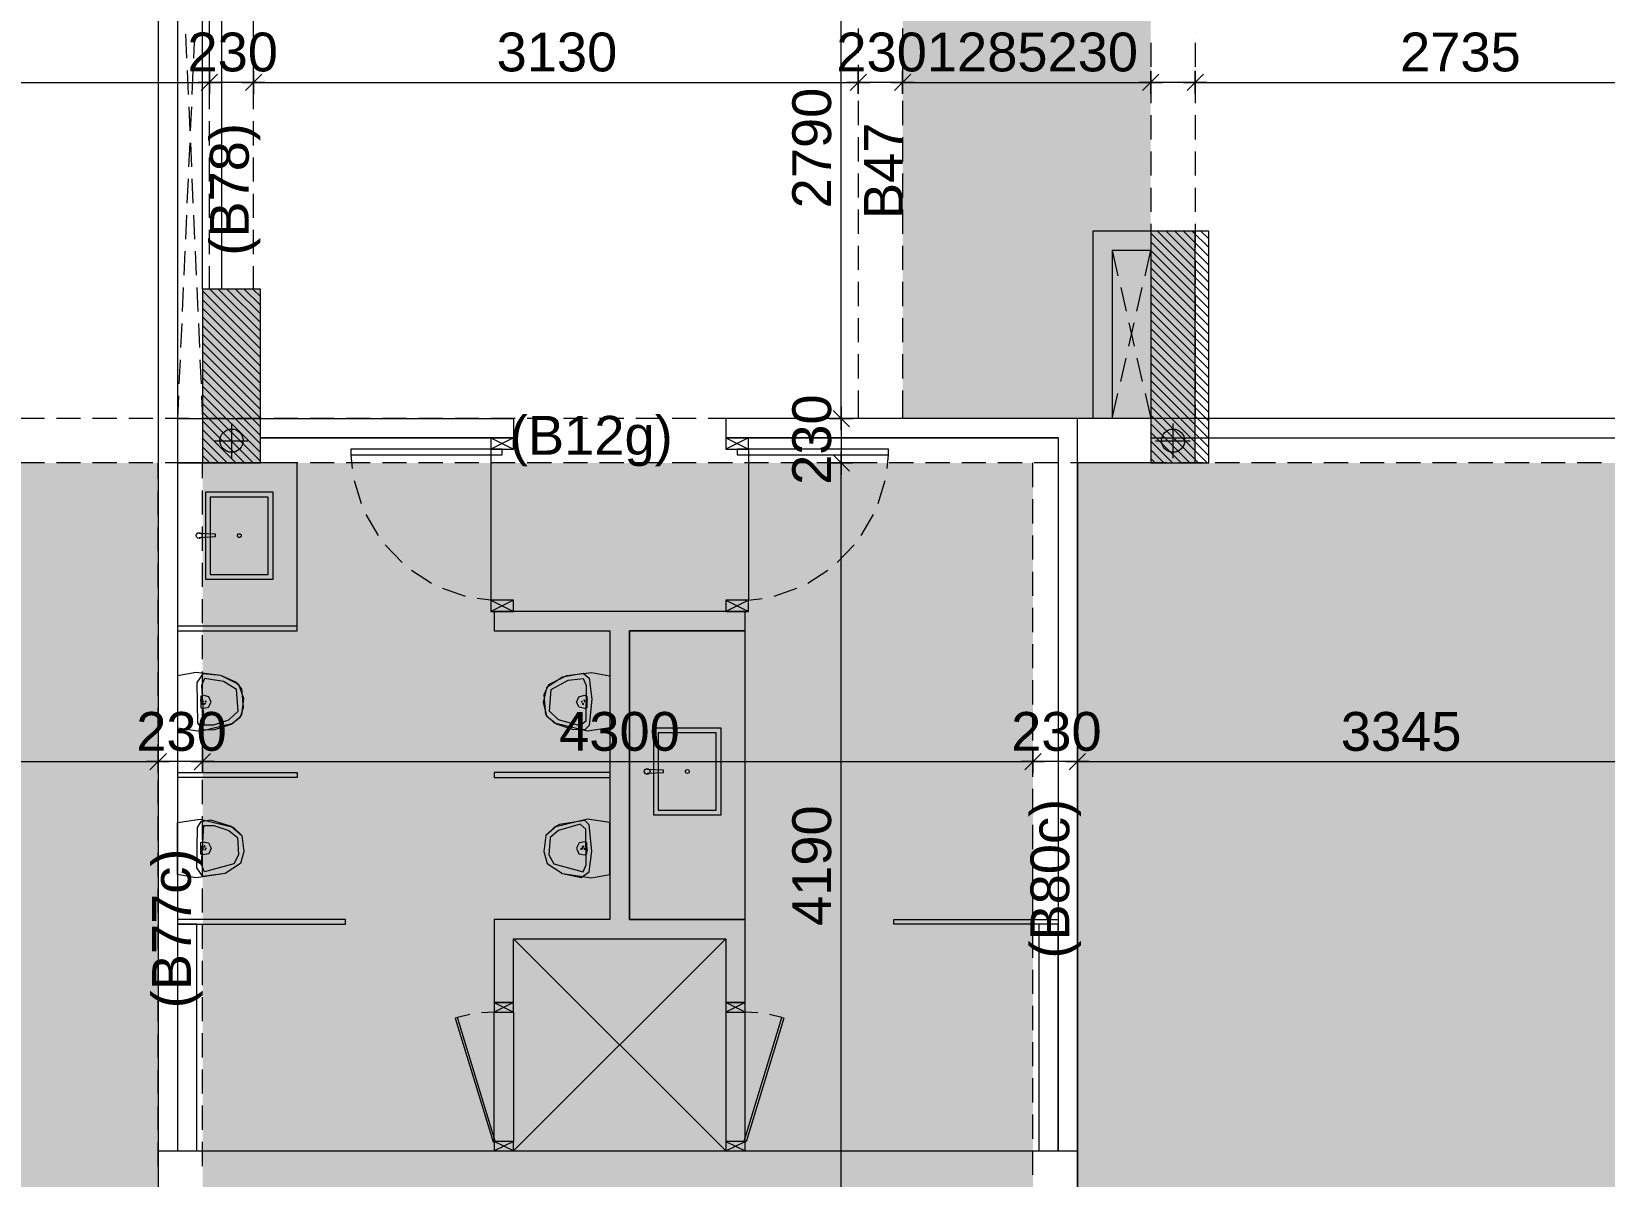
# Model space of a CAD drawing. Header units: millimetres. Extents: x -1303 to 98744, y -1303 to 90097.
# Drawn here: x 40278 to 48424, y 25680 to 31613 of the extents above; entities that cross this region are included whole.
import ezdxf

# ---------------------------------------------------------------- set-up
doc = ezdxf.new("R2010")
doc.units = ezdxf.units.MM
doc.layers.add('PDF_Geometry', color=7, linetype='Continuous')
doc.layers.add('PDF_Text', color=7, linetype='Continuous')
doc.layers.add('PDF_Solid Fills', color=192, linetype='Continuous', true_color=0xc2c0c0c0)
doc.styles.add('PDF ArialMT', font='arial.ttf')

msp = doc.modelspace()

# ---------------------------------------------------------------- hatches: boundary and pattern name
at = {"layer": 'PDF_Solid Fills', "true_color": 0x0000b2}
h = msp.add_hatch(color=33, dxfattribs=at)
h.paths.add_polyline_path([(22404.2843, 31942.72087), (22404.2843, 32112.74047), (19209.26177, 32112.74047), (19209.26177, 30922.67974), (22404.2843, 30922.67974), (22404.2843, 31642.7072), (21409.2932, 31642.7072), (21409.2932, 31942.72087)], flags=0)
h.paths.add_polyline_path([(11529.29261, 29607.70354), (11529.29261, 32397.68983), (12814.30857, 32397.68983), (12814.30857, 29607.70354)], flags=0)
h.paths.add_polyline_path([(12814.30857, 32627.71257), (12814.30857, 34142.75024), (8234.23832, 34142.75024), (8234.23832, 32627.71257)], flags=0)
h.paths.add_polyline_path([(12814.30857, 22167.74491), (12814.30857, 24957.72913), (11529.29261, 24957.72913), (11529.29261, 22167.74491)], flags=0)
h.paths.add_polyline_path([(8234.23832, 21937.72009), (8234.23832, 20422.68242), (12814.30857, 20422.68242), (12814.30857, 21937.72009)], flags=0)
h.paths.add_polyline_path([(21869.25605, 23642.75499), (21869.25605, 22452.69219), (19209.26177, 22452.69219), (19209.26177, 23642.75499)], flags=0)
h.paths.add_polyline_path([(23229.25373, 22452.69219), (23229.25373, 23642.75499), (25959.23687, 23642.75499), (25959.23687, 22452.69219)], flags=0)
h.paths.add_polyline_path([(32354.27376, 21952.6997), (32354.27376, 20422.68242), (36934.25928, 20422.68242), (36934.25928, 21952.6997)], flags=0)
h.paths.add_polyline_path([(33639.29074, 24957.72913), (33639.29074, 22182.72451), (32354.27376, 22182.72451), (32354.27376, 24957.72913)], flags=0)
h.paths.add_polyline_path([(26964.2984, 30922.67974), (26964.2984, 32112.74047), (30159.32092, 32112.74047), (30159.32092, 30922.67974)], flags=0)
h.paths.add_polyline_path([(28349.2614, 32342.68057), (28349.2614, 33242.7154), (27564.23691, 33242.7154), (27564.23691, 32342.68057)], flags=0)
h.paths.add_polyline_path([(40634.2682, 32627.71257), (40634.2682, 34142.75024), (36554.27309, 34142.75024), (36554.27309, 32627.71257)], flags=0)
h.paths.add_polyline_path([(36554.27309, 29607.70354), (36554.27309, 32397.68983), (37839.28802, 32397.68983), (37839.28802, 29607.70354)], flags=0)
h.paths.add_polyline_path([(41994.26382, 34142.75024), (41994.26382, 32627.71257), (46074.25892, 32627.71257), (46074.25892, 34142.75024)], flags=0)
h.paths.add_polyline_path([(46074.25892, 32397.68983), (46074.25892, 29607.70354), (44789.244, 29607.70354), (44789.244, 32397.68983)], flags=0)
h.paths.add_polyline_path([(45694.27273, 20422.68242), (45694.27273, 21952.6997), (50274.26033, 21952.6997), (50274.26033, 20422.68242)], flags=0)
h.paths.add_polyline_path([(48989.24127, 22182.72451), (48989.24127, 24957.72913), (50274.26033, 24957.72913), (50274.26033, 22182.72451)], flags=0)
h.paths.add_polyline_path([(52469.2958, 32112.74047), (52469.2958, 30922.67974), (55664.23361, 30922.67974), (55664.23361, 32112.74047)], flags=0)
h.paths.add_polyline_path([(55064.29717, 32342.68057), (55064.29717, 33242.7154), (54439.30655, 33242.7154), (54439.30655, 32342.68057)], flags=0)
h.paths.add_polyline_path([(63419.27024, 30922.67974), (63419.27024, 32112.74047), (60524.25933, 32112.74047), (60524.25933, 31222.69135), (60224.24978, 31222.69135), (60224.24978, 30922.67974)], flags=0)
h.paths.add_polyline_path([(60819.28118, 23642.75499), (60819.28118, 22452.69219), (63419.27024, 22452.69219), (63419.27024, 23642.75499)], flags=0)
h.paths.add_polyline_path([(56669.29721, 23642.75499), (56669.29721, 22452.69219), (59359.2507, 22452.69219), (59359.2507, 23642.75499)], flags=0)
h.paths.add_polyline_path([(71099.24354, 29607.70354), (71099.24354, 32397.68983), (69814.31126, 32397.68983), (69814.31126, 29607.70354)], flags=0)
h.paths.add_polyline_path([(71099.24354, 22167.74491), (71099.24354, 24957.72913), (69814.31126, 24957.72913), (69814.31126, 22167.74491)], flags=0)
h.paths.add_polyline_path([(69814.31126, 21937.72009), (69814.31126, 20422.68242), (74394.29472, 20422.68242), (74394.29472, 21937.72009)], flags=0)
h.paths.add_polyline_path([(69814.31126, 34142.75024), (69814.31126, 32627.71257), (74394.29472, 32627.71257), (74394.29472, 34142.75024)], flags=0)
at = {"layer": 'PDF_Solid Fills', "true_color": 0x00007f}
h = msp.add_hatch(color=254, dxfattribs=at)
h.paths.add_polyline_path([(31469.30117, 29377.68079), (31469.30117, 25187.75188), (33129.31253, 25187.75188), (33129.31253, 29377.68079)], flags=0)
h.paths.add_polyline_path([(33359.25057, 25187.75188), (33359.25057, 29377.68079), (36934.25928, 29377.68079), (36934.25928, 25187.75188)], flags=0)
h.paths.add_polyline_path([(37164.2841, 25187.75188), (37164.2841, 29377.68079), (40934.27775, 29377.68079), (40934.27775, 25187.75188)], flags=0)
h.paths.add_polyline_path([(41164.30255, 25182.67534), (41164.30255, 29377.68079), (45464.24791, 29377.68079), (45464.24791, 25182.67534)], flags=0)
h.paths.add_polyline_path([(45694.27273, 29377.68079), (45694.27273, 25187.75188), (49039.2587, 25187.75188), (49039.2587, 29377.68079)], flags=0)
h.paths.add_polyline_path([(49269.28352, 25187.75188), (49269.28352, 29377.68079), (51159.31349, 29377.68079), (51159.31349, 25187.75188)], flags=0)
h.paths.add_polyline_path([(41164.30255, 21382.72041), (41164.30255, 24957.72913), (45464.24791, 24957.72913), (45464.24791, 21382.72041)], flags=0)
h.paths.add_polyline_path([(37164.2841, 24957.72913), (37164.2841, 21382.72041), (40934.27775, 21382.72041), (40934.27775, 24957.72913)], flags=0)
h.paths.add_polyline_path([(40934.27775, 19182.68898), (40934.27775, 21152.69766), (37164.2841, 21152.69766), (37164.2841, 18512.67482), (40864.28888, 18512.67482), (40864.28888, 19182.68898)], flags=0)
h.paths.add_polyline_path([(41164.30255, 21152.69766), (41164.30255, 18512.67482), (43234.25726, 18512.67482), (43234.25726, 21152.69766)], flags=0)
h.paths.add_polyline_path([(41164.30255, 18282.73679), (45464.24791, 18282.73679), (45464.24791, 15760.43508), (41164.30255, 15663.95813)], flags=0)
h.paths.add_polyline_path([(37164.2841, 18282.73679), (40934.27775, 18282.73679), (40934.27775, 15658.79481), (37164.2841, 15574.16518)], flags=0)
h.paths.add_polyline_path([(12814.30857, 29377.68079), (12814.30857, 25187.75188), (8234.23832, 25187.75188), (8234.23832, 29377.68079)], flags=0)
h.paths.add_polyline_path([(13044.24764, 25187.75188), (13044.24764, 29377.68079), (15954.23712, 29377.68079), (15954.23712, 25187.75188)], flags=0)
h.paths.add_polyline_path([(16184.2609, 29377.68079), (16184.2609, 25187.75188), (18909.25016, 25187.75188), (18909.25016, 29377.68079)], flags=0)
h.paths.add_polyline_path([(66559.28558, 25187.75188), (66559.28558, 29377.68079), (63649.29506, 29377.68079), (63649.29506, 25187.75188)], flags=0)
h.paths.add_polyline_path([(66789.30626, 25187.75188), (66789.30626, 29377.68079), (69584.28231, 29377.68079), (69584.28231, 25187.75188)], flags=0)
h.paths.add_polyline_path([(69814.31126, 29377.68079), (69814.31126, 25187.75188), (74394.29472, 25187.75188), (74394.29472, 29377.68079)], flags=0)

# ---------------------------------------------------------------- linework, layer by layer
at = {"layer": 'PDF_Geometry', "color": 9, "lineweight": 0, "true_color": 0xc0c0c0}
for points in [[(41464.06003, 37592.25463), (41863.51352, 37592.25463), (41863.51352, 38292.1433), (40953.74504, 38292.1433), (40953.74504, 34242.61568), (40764.1755, 34242.61568), (40764.1755, 32527.1715), (40934.27775, 32527.1715), (40934.27775, 18282.31322)], [(59993.71669, 37062.47235), (59993.71669, 29607.44939), (56568.7582, 29607.44939), (56568.7582, 25187.24567), (51259.09215, 25187.24567), (51259.09215, 29607.44939), (43873.46715, 29607.44939), (43873.46715, 29507.58809), (43991.1015, 29449.19241), (43991.1015, 28665.52331), (44062.18955, 28674.83133)], [(41034.14319, 32527.1715), (41034.14319, 25812.65778)], [(41163.62486, 30276.87057), (41163.62486, 31727.42153)], [(41263.49029, 30276.87057), (41263.49029, 31727.42153)], [(41075.61087, 31597.93986), (41081.5366, 31473.53265)], [(41122.15717, 31597.93986), (41117.07856, 31473.53265)], [(41084.07384, 31410.90756), (41089.99956, 31285.6553)], [(41114.54133, 31410.90756), (41108.6156, 31285.6553)], [(41092.5368, 31223.0302), (41097.61541, 31098.62507)], [(41106.07837, 31223.0302), (41100.15264, 31098.62507)], [(41097.61541, 31035.9979), (41091.68967, 30911.59276)], [(41100.99976, 31035.9979), (41106.07837, 30911.59276)], [(41089.15244, 30848.96767), (41083.22671, 30723.71541)], [(41108.6156, 30848.96767), (41114.54133, 30723.71541)], [(41080.68948, 30661.08824), (41075.61087, 30536.6831)], [(41117.07856, 30661.08824), (41123.00429, 30536.6831)], [(46073.83743, 30577.30574), (45774.24937, 30577.30574), (45774.24937, 29607.44939)], [(41072.22652, 30474.05801), (41067.14791, 30349.65287)], [(41125.54152, 30474.05801), (41131.46726, 30349.65287)], [(46044.21706, 30347.11357), (46073.83743, 30477.44237), (45874.11068, 30477.44237), (45874.11068, 29607.44939), (45903.73105, 29737.78026)], [(45874.11068, 30477.44237), (45903.73105, 30347.11357)], [(41063.76356, 30287.02571), (41058.68495, 30161.77344)], [(41134.00449, 30287.02571), (41139.08309, 30161.77344)], [(45918.11974, 30286.18065), (45946.04586, 30164.31275)], [(46001.90225, 30164.31275), (46029.82836, 30286.18065)], [(41056.14771, 30099.14835), (41050.22199, 29974.74321)], [(41142.46745, 30099.14835), (41147.54606, 29974.74321)], [(45959.58743, 29981.514), (45987.51355, 30103.37983)], [(45959.58743, 30103.37983), (45987.51355, 29981.514)], [(41047.68475, 29912.11605), (41041.75902, 29787.71091)], [(41150.08329, 29912.11605), (41156.00902, 29786.86586)], [(45918.11974, 29798.71318), (45946.04586, 29920.57901)], [(46001.90225, 29920.57901), (46029.82836, 29798.71318)], [(46044.21706, 29737.78026), (46073.83743, 29607.44939)], [(41039.22178, 29725.08582), (41034.14319, 29607.44939), (42774.12912, 29607.44939), (42774.12912, 29507.58809), (41464.06003, 29507.58809), (42774.12912, 29507.58809), (42657.33776, 29449.19241), (42657.33776, 28665.52331), (42586.2497, 28674.83133)], [(41158.54626, 29725.08582), (41163.62486, 29607.44939)], [(41034.14319, 29377.25722), (41464.06003, 29377.25722), (41464.06003, 29607.44939)], [(46073.83743, 29377.25722), (45693.85123, 29377.25722), (45693.85123, 18282.31322), (45693.85123, 29607.44939)], [(41034.9903, 29377.25722), (41464.06003, 29377.25722), (41464.06003, 29507.58809)], [(42657.33776, 29507.58809), (42774.12912, 29449.19241)], [(43991.1015, 29507.58809), (43873.46715, 29449.19241)], [(45593.98579, 29507.58809), (45593.98579, 25812.65778)], [(46073.83743, 29507.58809), (48528.94371, 29507.58809), (48528.94371, 29077.66918), (48628.80502, 29077.66918), (48528.94371, 29026.8914)], [(41932.06434, 29419.57204), (41938.83306, 29348.48398)], [(44709.6062, 29348.48398), (44715.53193, 29419.57204)], [(41034.9903, 28507.26425), (41653.62957, 28507.26425), (41653.62957, 29377.25722), (41034.9903, 29377.25722), (41034.9903, 28532.65314), (41653.62957, 28532.65314)], [(41948.99027, 29286.70394), (41984.53223, 29167.37534)], [(44663.0599, 29167.37534), (44698.606, 29286.70394)], [(42009.92112, 29109.82885), (42072.54622, 29001.50251)], [(44575.04592, 29001.50251), (44637.67101, 29109.82885)], [(41145.85181, 28991.34737), (41231.32856, 28995.57885), (41231.32856, 29007.42617), (41145.85181, 29011.65765)], [(42109.78656, 28952.41691), (42196.95342, 28861.86363)], [(44450.63872, 28861.86363), (44537.80971, 28952.41691)], [(42245.19396, 28822.08812), (42350.13387, 28755.22947)], [(44297.46239, 28755.22947), (44402.40231, 28822.08812)], [(42406.83324, 28728.14841), (42524.47173, 28687.52577)], [(44123.12454, 28687.52577), (44240.7589, 28728.14841)], [(42774.12912, 28665.52331), (42657.33776, 28607.12763)], [(42657.33776, 28665.52331), (42774.12912, 28607.12763)], [(44038.49492, 26528.62525), (43974.17557, 26532.0096), (43873.46715, 26581.94025), (43974.17557, 26581.94025), (43974.17557, 27012.7063), (43374.15235, 27012.7063), (43374.15235, 28507.26425), (43974.17557, 28507.26425), (43974.17557, 28607.12763), (42674.26368, 28607.12763), (42674.26368, 28507.26425), (43273.44392, 28507.26425), (43273.44392, 27012.7063), (42674.26368, 27012.7063), (42674.26368, 26581.94025), (42774.12912, 26581.94025), (42774.12912, 26911.9958), (43873.46715, 26911.9958), (43873.46715, 26581.94025)], [(43873.46715, 28665.52331), (43991.1015, 28607.12763)], [(43991.1015, 28665.52331), (43873.46715, 28607.12763)], [(41161.08763, 28131.50954), (41161.08763, 28131.50954)], [(41171.2407, 28150.12764), (41171.2407, 28150.12764)], [(41183.93514, 28134.8939), (41183.93514, 28134.8939)], [(43125.34207, 28134.8939), (43125.34207, 28134.8939)], [(43137.1894, 28150.12764), (43137.1894, 28150.12764)], [(43147.34247, 28131.50954), (43147.34247, 28131.50954)], [(43465.55069, 27769.29433), (43551.02744, 27773.52581), (43551.02744, 27785.3752), (43465.55069, 27789.60668)], [(41034.9903, 27772.68075), (41653.62957, 27772.68075), (41653.62957, 27747.29187), (41034.9903, 27747.29187)], [(43273.44392, 27772.68075), (42674.26368, 27772.68075), (42674.26368, 27747.29187), (43273.44392, 27747.29187)], [(41161.08763, 27387.61596), (41161.08763, 27387.61596)], [(41171.2407, 27368.99578), (41171.2407, 27368.99578)], [(41183.93514, 27384.22953), (41183.93514, 27384.22953)], [(43125.34207, 27384.22953), (43125.34207, 27384.22953)], [(43137.1894, 27368.99578), (43137.1894, 27368.99578)], [(43147.34247, 27387.61596), (43147.34247, 27387.61596)], [(41034.9903, 26987.31741), (41904.13409, 26987.31741), (41904.13409, 27012.7063), (41034.9903, 27012.7063)], [(45593.98579, 26987.31741), (44743.45805, 26987.31741), (44743.45805, 27012.7063), (45593.98579, 27012.7063)], [(43873.46715, 26911.9958), (42774.12912, 25812.65778), (42674.26368, 25862.58843), (42674.26368, 26532.0096)], [(42774.12912, 26911.9958), (43873.46715, 25812.65778), (43974.17557, 25862.58843), (43974.17557, 26532.0096)], [(42774.12912, 26581.94025), (42674.26368, 26532.0096), (42609.10135, 26528.62525)], [(42674.26368, 26581.94025), (42774.12912, 26532.0096), (42774.12912, 25862.58843), (42674.26368, 25812.65778)], [(43974.17557, 26581.94025), (43873.46715, 26532.0096), (43873.46715, 25862.58843), (43974.17557, 25812.65778)], [(42547.31924, 26520.16229), (42484.69415, 26504.92854)], [(44162.89799, 26504.92854), (44100.27289, 26520.16229)], [(40934.27775, 25812.65778), (45693.85123, 25812.65778)]]:
    msp.add_lwpolyline(points, dxfattribs=at)
at = {"layer": 'PDF_Geometry', "color": 122, "lineweight": 0, "true_color": 0x00b88a}
for points in [[(44470.95313, 29647.22698), (44470.95313, 29626.91462), (44470.95313, 32377.37747), (44470.95313, 32357.06719)], [(38108.49535, 31349.12752), (38089.03219, 31349.12752), (41178.86067, 31349.12752), (41158.54626, 31349.12752)], [(41428.51807, 31349.12752), (41199.17096, 31349.12752)], [(41469.13864, 31349.12752), (41448.82835, 31349.12752), (44538.65683, 31349.12752), (44519.18954, 31349.12752)], [(44789.15722, 31349.12752), (44558.96712, 31349.12752)], [(44828.9348, 31349.12752), (44808.62452, 31349.12752), (46053.52714, 31349.12752), (46034.05985, 31349.12752)], [(46304.02753, 31349.12752), (46073.83743, 31349.12752)], [(46343.80511, 31349.12752), (46323.49483, 31349.12752), (49018.94842, 31349.12752), (48998.63813, 31349.12752)], [(44470.95313, 29607.44939), (44470.95313, 29377.25722)], [(44470.95313, 25227.02118), (44470.95313, 25207.55595), (44470.95313, 29356.94694), (44470.95313, 29337.48171)], [(45463.65699, 27889.46798), (45463.65699, 27770.14145), (45463.65699, 27890.31511)], [(37203.80547, 27830.22724), (37183.49519, 27830.22724), (40913.96746, 27830.22724), (40893.65718, 27830.22724)], [(41163.62486, 27830.22724), (40933.43475, 27830.22724)], [(41204.24956, 27830.22724), (41183.93514, 27830.22724), (45444.19383, 27830.22724), (45423.87942, 27830.22724)], [(45693.85123, 27830.22724), (45463.65699, 27830.22724)], [(45733.62467, 27830.22724), (45714.16152, 27830.22724), (49018.94842, 27830.22724), (48998.63813, 27830.22724)]]:
    msp.add_lwpolyline(points, dxfattribs=at)
at = {"layer": 'PDF_Geometry', "color": 157, "lineweight": 0, "true_color": 0x3f5f7f}
for points in [[(41199.17096, 31584.39829), (41199.17096, 31709.65055)], [(41428.51807, 31584.39829), (41428.51807, 31709.65055)], [(44558.96712, 31627.56023), (44558.96712, 31502.30797)], [(44789.15722, 31627.56023), (44789.15722, 31502.30797)], [(46073.83743, 31553.9308), (46073.83743, 31428.68061)], [(46304.02753, 31553.9308), (46304.02753, 31428.68061)], [(41199.17096, 31397.36599), (41199.17096, 31522.61825)], [(41428.51807, 31397.36599), (41428.51807, 31522.61825)], [(44558.96712, 31439.6808), (44558.96712, 31314.43061)], [(44789.15722, 31439.6808), (44789.15722, 31314.43061)], [(46073.83743, 31366.05344), (46073.83743, 31240.80118)], [(46304.02753, 31366.05344), (46304.02753, 31240.80118)], [(41199.17096, 31209.48863), (41199.17096, 31334.74089)], [(41428.51807, 31209.48863), (41428.51807, 31334.74089)], [(44558.96712, 31252.65057), (44558.96712, 31127.39831)], [(44789.15722, 31252.65057), (44789.15722, 31127.39831)], [(41199.17096, 31022.4584), (41199.17096, 31147.70859)], [(41428.51807, 31022.4584), (41428.51807, 31147.70859)], [(46073.83743, 31178.17608), (46073.83743, 31053.77095)], [(46304.02753, 31178.17608), (46304.02753, 31053.77095)], [(44558.96712, 31064.77322), (44558.96712, 30939.52095)], [(44789.15722, 31064.77322), (44789.15722, 30939.52095)], [(41199.17096, 30834.57897), (41199.17096, 30959.83123)], [(41428.51807, 30834.57897), (41428.51807, 30959.83123)], [(46073.83743, 30991.14378), (46073.83743, 30865.89359)], [(46304.02753, 30991.14378), (46304.02753, 30865.89359)], [(44558.96712, 30876.89379), (44558.96712, 30752.48865)], [(44789.15722, 30876.89379), (44789.15722, 30752.48865)], [(46073.83743, 30803.26643), (46073.83743, 30678.86129)], [(46304.02753, 30803.26643), (46304.02753, 30678.86129)], [(41199.17096, 30647.54874), (41199.17096, 30771.95388)], [(41428.51807, 30647.54874), (41428.51807, 30771.95388)], [(44558.96712, 30689.86356), (44558.96712, 30564.61129)], [(44789.15722, 30689.86356), (44789.15722, 30564.61129)], [(41199.17096, 30459.67139), (41199.17096, 30584.92158)], [(41428.51807, 30459.67139), (41428.51807, 30584.92158)], [(46073.83743, 30616.2362), (46073.83743, 30490.98393)], [(46304.02753, 30616.2362), (46304.02753, 30490.98393)], [(44558.96712, 30501.9862), (44558.96712, 30377.57899)], [(44789.15722, 30501.9862), (44789.15722, 30377.57899)], [(41199.17096, 30276.87057), (41199.17096, 30397.04422)], [(41428.51807, 30276.87057), (41428.51807, 30397.04422)], [(46073.83743, 30428.35677), (46073.83743, 30303.95163)], [(46304.02753, 30428.35677), (46304.02753, 30303.95163)], [(44558.96712, 30314.9539), (44558.96712, 30189.70164)], [(44789.15722, 30314.9539), (44789.15722, 30189.70164)], [(46073.83743, 30241.32654), (46073.83743, 30116.07428)], [(46304.02753, 30241.32654), (46304.02753, 30116.07428)], [(44558.96712, 30127.07654), (44558.96712, 30002.67141)], [(44789.15722, 30127.07654), (44789.15722, 30002.67141)], [(46073.83743, 30053.44918), (46073.83743, 29928.19692)], [(46304.02753, 30053.44918), (46304.02753, 29928.19692)], [(44558.96712, 29940.04424), (44558.96712, 29814.79198)], [(44789.15722, 29940.04424), (44789.15722, 29814.79198)], [(46073.83743, 29866.41688), (46073.83743, 29741.16462)], [(46304.02753, 29866.41688), (46304.02753, 29741.16462)], [(44558.96712, 29752.16688), (44558.96712, 29607.44939)], [(44789.15722, 29752.16688), (44789.15722, 29607.44939)], [(46073.83743, 29678.53952), (46073.83743, 29607.44939)], [(46304.02753, 29678.53952), (46304.02753, 29607.44939)], [(40345.25885, 29607.44939), (40220.00452, 29607.44939)], [(40532.28702, 29607.44939), (40407.88395, 29607.44939)], [(40720.16644, 29607.44939), (40594.91625, 29607.44939)], [(40907.19875, 29607.44939), (40782.79154, 29607.44939)], [(41095.07404, 29607.44939), (40969.82384, 29607.44939)], [(41282.95346, 29607.44939), (41157.70326, 29607.44939)], [(41469.98576, 29607.44939), (41344.73143, 29607.44939)], [(41657.86105, 29607.44939), (41532.61086, 29607.44939)], [(41844.89335, 29607.44939), (41720.49028, 29607.44939)], [(42032.77278, 29607.44939), (41907.51845, 29607.44939)], [(42219.80507, 29607.44939), (42095.39787, 29607.44939)], [(42407.68036, 29607.44939), (42282.43017, 29607.44939)], [(42594.71266, 29607.44939), (42470.30546, 29607.44939)], [(42782.59209, 29607.44939), (42657.33776, 29607.44939)], [(42970.46738, 29607.44939), (42845.21719, 29607.44939)], [(43157.49968, 29607.44939), (43032.24948, 29607.44939)], [(43345.3791, 29607.44939), (43220.12477, 29607.44939)], [(43532.40727, 29607.44939), (43408.0042, 29607.44939)], [(43720.28669, 29607.44939), (43595.0365, 29607.44939)], [(43907.319, 29607.44939), (43782.91179, 29607.44939)], [(44095.19429, 29607.44939), (43969.94409, 29607.44939)], [(44282.22658, 29607.44939), (44157.82351, 29607.44939)], [(44470.10601, 29607.44939), (44344.85169, 29607.44939)], [(44657.9813, 29607.44939), (44532.73111, 29607.44939)], [(44845.0136, 29607.44939), (44719.76341, 29607.44939)], [(45032.89303, 29607.44939), (44907.6387, 29607.44939)], [(45219.92532, 29607.44939), (45095.51812, 29607.44939)], [(45407.80061, 29607.44939), (45282.55042, 29607.44939)], [(45594.83291, 29607.44939), (45470.42571, 29607.44939)], [(45782.71234, 29607.44939), (45657.45801, 29607.44939)], [(45969.74051, 29607.44939), (45845.33744, 29607.44939)], [(46157.61993, 29607.44939), (46032.36973, 29607.44939)], [(46345.49935, 29607.44939), (46220.24502, 29607.44939)], [(46532.52752, 29607.44939), (46407.27733, 29607.44939)], [(46720.40694, 29607.44939), (46595.15675, 29607.44939)], [(46907.43925, 29607.44939), (46782.18492, 29607.44939)], [(47095.31454, 29607.44939), (46970.06434, 29607.44939)], [(47282.34683, 29607.44939), (47157.94376, 29607.44939)], [(47470.22626, 29607.44939), (47344.97194, 29607.44939)], [(47657.25856, 29607.44939), (47532.85136, 29607.44939)], [(47845.13385, 29607.44939), (47719.88366, 29607.44939)], [(48033.01328, 29607.44939), (47907.75895, 29607.44939)], [(48220.04557, 29607.44939), (48094.79124, 29607.44939)], [(48407.92086, 29607.44939), (48282.67067, 29607.44939)], [(40345.25885, 29377.25722), (40220.00452, 29377.25722)], [(40532.28702, 29377.25722), (40407.88395, 29377.25722)], [(40720.16644, 29377.25722), (40594.91625, 29377.25722)], [(40907.19875, 29377.25722), (40782.79154, 29377.25722)], [(40933.43475, 29295.1669), (40933.43475, 29377.25722)], [(41095.07404, 29377.25722), (40969.82384, 29377.25722)], [(41282.95346, 29377.25722), (41157.70326, 29377.25722)], [(41163.62486, 29297.7062), (41163.62486, 29377.25722)], [(41469.98576, 29377.25722), (41344.73143, 29377.25722)], [(41657.86105, 29377.25722), (41532.61086, 29377.25722)], [(41844.89335, 29377.25722), (41720.49028, 29377.25722)], [(42032.77278, 29377.25722), (41907.51845, 29377.25722)], [(42219.80507, 29377.25722), (42095.39787, 29377.25722)], [(42407.68036, 29377.25722), (42282.43017, 29377.25722)], [(42594.71266, 29377.25722), (42470.30546, 29377.25722)], [(42782.59209, 29377.25722), (42657.33776, 29377.25722)], [(42970.46738, 29377.25722), (42845.21719, 29377.25722)], [(43157.49968, 29377.25722), (43032.24948, 29377.25722)], [(43345.3791, 29377.25722), (43220.12477, 29377.25722)], [(43532.40727, 29377.25722), (43408.0042, 29377.25722)], [(43720.28669, 29377.25722), (43595.0365, 29377.25722)], [(43907.319, 29377.25722), (43782.91179, 29377.25722)], [(44095.19429, 29377.25722), (43969.94409, 29377.25722)], [(44282.22658, 29377.25722), (44157.82351, 29377.25722)], [(44470.10601, 29377.25722), (44344.85169, 29377.25722)], [(44657.9813, 29377.25722), (44532.73111, 29377.25722)], [(44845.0136, 29377.25722), (44719.76341, 29377.25722)], [(45032.89303, 29377.25722), (44907.6387, 29377.25722)], [(45219.92532, 29377.25722), (45095.51812, 29377.25722)], [(45407.80061, 29377.25722), (45282.55042, 29377.25722)], [(45463.65699, 29251.15991), (45463.65699, 29377.25722)], [(45594.83291, 29377.25722), (45470.42571, 29377.25722)], [(45782.71234, 29377.25722), (45657.45801, 29377.25722)], [(45693.85123, 29253.69921), (45693.85123, 29377.25722)], [(45969.74051, 29377.25722), (45845.33744, 29377.25722)], [(46157.61993, 29377.25722), (46032.36973, 29377.25722)], [(46345.49935, 29377.25722), (46220.24502, 29377.25722)], [(46532.52752, 29377.25722), (46407.27733, 29377.25722)], [(46720.40694, 29377.25722), (46595.15675, 29377.25722)], [(46907.43925, 29377.25722), (46782.18492, 29377.25722)], [(47095.31454, 29377.25722), (46970.06434, 29377.25722)], [(47282.34683, 29377.25722), (47157.94376, 29377.25722)], [(47470.22626, 29377.25722), (47344.97194, 29377.25722)], [(47657.25856, 29377.25722), (47532.85136, 29377.25722)], [(47845.13385, 29377.25722), (47719.88366, 29377.25722)], [(48033.01328, 29377.25722), (47907.75895, 29377.25722)], [(48220.04557, 29377.25722), (48094.79124, 29377.25722)], [(48407.92086, 29377.25722), (48282.67067, 29377.25722)], [(40933.43475, 29107.28955), (40933.43475, 29232.54181)], [(41163.62486, 29109.82885), (41163.62486, 29235.07904)], [(45463.65699, 29064.12761), (45463.65699, 29189.37987)], [(45693.85123, 29066.66691), (45693.85123, 29191.91917)], [(40933.43475, 28920.25724), (40933.43475, 29044.66238)], [(41163.62486, 28922.79655), (41163.62486, 29047.20168)], [(45463.65699, 28876.25025), (45463.65699, 29001.50251)], [(45693.85123, 28878.78955), (45693.85123, 29004.04182)], [(40933.43475, 28732.37989), (40933.43475, 28857.63215)], [(41163.62486, 28734.91919), (41163.62486, 28860.17145)], [(45463.65699, 28689.21795), (45463.65699, 28813.62516)], [(45693.85123, 28691.75725), (45693.85123, 28816.16239)], [(41163.62486, 28547.88689), (41163.62486, 28672.29202)], [(40933.43475, 28545.34758), (40933.43475, 28669.75479)], [(45463.65699, 28501.34059), (45463.65699, 28626.59285)], [(45693.85123, 28503.8799), (45693.85123, 28629.13216)], [(40933.43475, 28357.47023), (40933.43475, 28482.72249)], [(41163.62486, 28360.00953), (41163.62486, 28485.26179)], [(45463.65699, 28314.31036), (45463.65699, 28438.7155)], [(45693.85123, 28316.84759), (45693.85123, 28441.2548)], [(40933.43475, 28169.59287), (40933.43475, 28294.84513)], [(41163.62486, 28172.13218), (41163.62486, 28297.38444)], [(45463.65699, 28126.43093), (45463.65699, 28251.68319)], [(45693.85123, 28128.97024), (45693.85123, 28254.2225)], [(40933.43475, 27982.56057), (40933.43475, 28107.81283)], [(41163.62486, 27985.09987), (41163.62486, 28110.35213)], [(45463.65699, 27938.55358), (45463.65699, 28063.80584)], [(45693.85123, 27941.94001), (45693.85123, 28066.34514)], [(40933.43475, 27794.68321), (40933.43475, 27919.93547)], [(41163.62486, 27797.22252), (41163.62486, 27922.47478)], [(45463.65699, 27751.52335), (45463.65699, 27876.77354)], [(45693.85123, 27754.06058), (45693.85123, 27879.31284)], [(40933.43475, 27607.65298), (40933.43475, 27732.90317)], [(41163.62486, 27610.19021), (41163.62486, 27735.44247)], [(45463.65699, 27563.64392), (45463.65699, 27688.89618)], [(45693.85123, 27566.18322), (45693.85123, 27691.43548)], [(40933.43475, 27419.77355), (40933.43475, 27545.02582)], [(41163.62486, 27422.31286), (41163.62486, 27547.56512)], [(45463.65699, 27376.61369), (45463.65699, 27501.86595)], [(45693.85123, 27379.15299), (45693.85123, 27504.40318)], [(40933.43475, 27232.74332), (40933.43475, 27357.14846)], [(41163.62486, 27235.28263), (41163.62486, 27359.68776)], [(45463.65699, 27188.73633), (45463.65699, 27313.98652)], [(45693.85123, 27191.27356), (45693.85123, 27316.52582)], [(40933.43475, 27044.86597), (40933.43475, 27170.11616)], [(41163.62486, 27047.4032), (41163.62486, 27172.65546)], [(45463.65699, 27001.70403), (45463.65699, 27126.10917)], [(45693.85123, 27004.24333), (45693.85123, 27128.64847)], [(40933.43475, 26857.83367), (40933.43475, 26982.2388)], [(41163.62486, 26860.37297), (41163.62486, 26984.7781)], [(45463.65699, 26813.82667), (45463.65699, 26939.07894)], [(45693.85123, 26816.36598), (45693.85123, 26941.61617)], [(40933.43475, 26669.95631), (40933.43475, 26795.20857)], [(41163.62486, 26672.49561), (41163.62486, 26797.7458)], [(45463.65699, 26626.79437), (45463.65699, 26751.19951)], [(45693.85123, 26629.33367), (45693.85123, 26753.73881)], [(40933.43475, 26482.07895), (40933.43475, 26607.32914)], [(41163.62486, 26484.61618), (41163.62486, 26609.86845)], [(45463.65699, 26438.91702), (45463.65699, 26564.16928)], [(45693.85123, 26441.45632), (45693.85123, 26566.70858)], [(40933.43475, 26295.04665), (40933.43475, 26420.29891)], [(41163.62486, 26297.58595), (41163.62486, 26422.83822)], [(45463.65699, 26251.88471), (45463.65699, 26376.29192)], [(45693.85123, 26254.42402), (45693.85123, 26378.82915)], [(40933.43475, 26107.1693), (40933.43475, 26232.42156)], [(41163.62486, 26109.7086), (41163.62486, 26234.95879)], [(45463.65699, 26064.00736), (45463.65699, 26189.25962)], [(45693.85123, 26066.54666), (45693.85123, 26191.79892)], [(40933.43475, 25920.13699), (40933.43475, 26045.38925)], [(41163.62486, 25922.6763), (41163.62486, 26047.92856)], [(45463.65699, 25876.13), (45463.65699, 26001.38226)], [(45693.85123, 25878.6693), (45693.85123, 26003.92157)], [(40933.43475, 25732.25964), (40933.43475, 25857.5119)], [(41163.62486, 25734.79894), (41163.62486, 25860.0512)], [(45463.65699, 25689.0977), (45463.65699, 25814.34996)], [(45693.85123, 25691.637), (45693.85123, 25816.88926)]]:
    msp.add_lwpolyline(points, dxfattribs=at)
at = {"layer": 'PDF_Geometry', "lineweight": 0}
for points in [[(44558.96712, 31605.5557), (44558.96712, 31605.5557)], [(44558.96712, 31605.5557), (44558.96712, 31605.5557)], [(44789.15722, 31605.5557), (44789.15722, 31605.5557)], [(44789.15722, 31605.5557), (44789.15722, 31605.5557)], [(46073.83743, 31605.5557), (46073.83743, 31605.5557)], [(46073.83743, 31605.5557), (46073.83743, 31605.5557)], [(46304.02753, 31605.5557), (46304.02753, 31605.5557)], [(46304.02753, 31605.5557), (46304.02753, 31605.5557)], [(41199.17096, 31600.47709), (41199.17096, 31600.47709)], [(41199.17096, 31600.47709), (41199.17096, 31600.47709)], [(41199.17096, 31538.69912), (41199.17096, 31538.69912)], [(41199.17096, 31538.69912), (41199.17096, 31538.69912)], [(41428.51807, 31600.47709), (41428.51807, 31600.47709)], [(41428.51807, 31600.47709), (41428.51807, 31600.47709)], [(41428.51807, 31538.69912), (41428.51807, 31538.69912)], [(41428.51807, 31538.69912), (41428.51807, 31538.69912)], [(44558.96712, 31543.77566), (44558.96712, 31543.77566)], [(44558.96712, 31543.77566), (44558.96712, 31543.77566)], [(44789.15722, 31543.77566), (44789.15722, 31543.77566)], [(44789.15722, 31543.77566), (44789.15722, 31543.77566)], [(46073.83743, 31543.77566), (46073.83743, 31543.77566)], [(46073.83743, 31543.77566), (46073.83743, 31543.77566)], [(46304.02753, 31543.77566), (46304.02753, 31543.77566)], [(46304.02753, 31543.77566), (46304.02753, 31543.77566)], [(41199.17096, 31476.07195), (41199.17096, 31476.07195)], [(41199.17096, 31476.07195), (41199.17096, 31476.07195)], [(41428.51807, 31476.07195), (41428.51807, 31476.07195)], [(41428.51807, 31476.07195), (41428.51807, 31476.07195)], [(44558.96712, 31481.15056), (44558.96712, 31481.15056)], [(44558.96712, 31481.15056), (44558.96712, 31481.15056)], [(44789.15722, 31481.15056), (44789.15722, 31481.15056)], [(44789.15722, 31481.15056), (44789.15722, 31481.15056)], [(46073.83743, 31481.15056), (46073.83743, 31481.15056)], [(46073.83743, 31481.15056), (46073.83743, 31481.15056)], [(46304.02753, 31481.15056), (46304.02753, 31481.15056)], [(46304.02753, 31481.15056), (46304.02753, 31481.15056)], [(41199.17096, 31413.44686), (41199.17096, 31413.44686)], [(41199.17096, 31413.44686), (41199.17096, 31413.44686)], [(41428.51807, 31413.44686), (41428.51807, 31413.44686)], [(41428.51807, 31413.44686), (41428.51807, 31413.44686)], [(44558.96712, 31418.52339), (44558.96712, 31418.52339)], [(44558.96712, 31418.52339), (44558.96712, 31418.52339)], [(44789.15722, 31418.52339), (44789.15722, 31418.52339)], [(44789.15722, 31418.52339), (44789.15722, 31418.52339)], [(46073.83743, 31418.52339), (46073.83743, 31418.52339)], [(46073.83743, 31418.52339), (46073.83743, 31418.52339)], [(46304.02753, 31418.52339), (46304.02753, 31418.52339)], [(46304.02753, 31418.52339), (46304.02753, 31418.52339)], [(41199.17096, 31349.12752), (41199.17096, 31349.12752)], [(41199.17096, 31349.12752), (41199.17096, 31349.12752)], [(41428.51807, 31349.12752), (41428.51807, 31349.12752)], [(41428.51807, 31349.12752), (41428.51807, 31349.12752)], [(44558.96712, 31349.12752), (44558.96712, 31349.12752)], [(44558.96712, 31349.12752), (44558.96712, 31349.12752)], [(44789.15722, 31349.12752), (44789.15722, 31349.12752)], [(44789.15722, 31349.12752), (44789.15722, 31349.12752)], [(46073.83743, 31349.12752), (46073.83743, 31349.12752)], [(46073.83743, 31349.12752), (46073.83743, 31349.12752)], [(46304.02753, 31349.12752), (46304.02753, 31349.12752)], [(46304.02753, 31349.12752), (46304.02753, 31349.12752)], [(46073.83743, 30567.99565), (46374.2726, 30267.56048)], [(46109.37939, 30577.30574), (46374.2726, 30312.41459)], [(46154.23557, 30577.30574), (46374.2726, 30357.26871)], [(46199.08762, 30577.30574), (46374.2726, 30402.12283)], [(46243.9438, 30577.30574), (46374.2726, 30446.97694)], [(46288.79585, 30577.30574), (46374.2726, 30492.67611)], [(46333.6479, 30577.30574), (46374.2726, 30537.53023)], [(46073.83743, 30523.14361), (46374.2726, 30222.70843)], [(46073.83743, 30478.28949), (46374.2726, 30177.85432)], [(46073.83743, 30433.43537), (46374.2726, 30133.0002)], [(46073.83743, 30387.73621), (46374.2726, 30088.14608)], [(46073.83743, 30342.88209), (46374.2726, 30043.29197)], [(41163.62486, 30269.25473), (41464.06003, 29968.81956)], [(41163.62486, 30224.40061), (41464.06003, 29923.96544)], [(41200.86107, 30276.87057), (41464.06003, 30014.51872)], [(41245.71725, 30276.87057), (41464.06003, 30059.37284)], [(41290.56929, 30276.87057), (41464.06003, 30104.22696)], [(41335.42548, 30276.87057), (41464.06003, 30149.079)], [(41380.27753, 30276.87057), (41464.06003, 30193.93312)], [(41425.12958, 30276.87057), (41464.06003, 30238.78723)], [(46073.83743, 30298.02797), (46374.2726, 29998.43992)], [(46073.83743, 30253.17386), (46374.2726, 29953.58581)], [(41163.62486, 30179.5465), (41464.06003, 29879.11132)], [(46073.83743, 30208.31974), (46374.2726, 29908.73169)], [(46073.83743, 30163.4677), (46374.2726, 29863.87757)], [(41163.62486, 30134.69238), (41464.06003, 29834.25721)], [(41163.62486, 30089.83826), (41464.06003, 29789.40309)], [(46073.83743, 30118.61358), (46374.2726, 29819.02346)], [(46073.83743, 30073.75946), (46374.2726, 29774.17142)], [(41163.62486, 30044.98622), (41464.06003, 29744.55105)], [(41163.62486, 30000.1321), (41464.06003, 29699.69693)], [(46073.83743, 30028.90535), (46374.2726, 29729.3173)], [(46073.83743, 29984.05123), (46374.2726, 29684.46318)], [(41163.62486, 29955.27799), (41464.06003, 29654.84281)], [(41163.62486, 29909.57882), (41464.06003, 29609.9887)], [(46073.83743, 29939.19919), (46374.2726, 29638.76401)], [(46073.83743, 29894.34507), (46374.2726, 29593.9099)], [(41163.62486, 29864.7247), (41464.06003, 29565.13458)], [(41163.62486, 29819.87058), (41464.06003, 29520.28254)], [(46073.83743, 29849.49095), (46374.2726, 29549.05578)], [(41163.62486, 29775.01647), (41464.06003, 29475.42842)], [(46073.83743, 29804.63684), (46374.2726, 29504.20166)], [(46073.83743, 29759.78272), (46374.2726, 29459.34755)], [(41163.62486, 29730.16235), (41464.06003, 29430.5743)], [(41163.62486, 29685.31031), (41464.06003, 29385.72019)], [(46073.83743, 29714.93068), (46374.2726, 29414.4955)], [(46073.83743, 29670.07656), (46366.65676, 29377.25722)], [(41163.62486, 29640.45619), (41426.82382, 29377.25722)], [(41163.62486, 29595.60207), (41381.97177, 29377.25722)], [(46073.83743, 29625.22244), (46321.80057, 29377.25722)], [(46073.83743, 29579.52327), (46276.10141, 29377.25722)], [(41163.62486, 29550.74796), (41337.11559, 29377.25722)], [(41163.62486, 29505.89384), (41292.26355, 29377.25722)], [(46073.83743, 29534.66916), (46231.24935, 29377.25722)], [(46073.83743, 29489.81504), (46186.39317, 29377.25722)], [(41163.62486, 29461.0418), (41247.40736, 29377.25722)], [(41163.62486, 29416.18768), (41202.55531, 29377.25722)], [(46073.83743, 29444.96092), (46141.54113, 29377.25722)], [(46073.83743, 29400.10681), (46096.68495, 29377.25722)], [(40933.43475, 28406.55583), (40933.43475, 28406.55583)], [(40933.43475, 28406.55583), (40933.43475, 28406.55583)], [(41163.62486, 28406.55583), (41163.62486, 28406.55583)], [(41163.62486, 28406.55583), (41163.62486, 28406.55583)], [(45463.65699, 28407.40295), (45463.65699, 28407.40295)], [(45463.65699, 28407.40295), (45463.65699, 28407.40295)], [(45693.85123, 28406.55583), (45693.85123, 28406.55583)], [(45693.85123, 28406.55583), (45693.85123, 28406.55583)], [(40933.43475, 28337.15995), (40933.43475, 28337.15995)], [(40933.43475, 28337.15995), (40933.43475, 28337.15995)], [(40933.43475, 28274.53278), (40933.43475, 28274.53278)], [(40933.43475, 28274.53278), (40933.43475, 28274.53278)], [(41163.62486, 28337.15995), (41163.62486, 28337.15995)], [(41163.62486, 28337.15995), (41163.62486, 28337.15995)], [(41163.62486, 28274.53278), (41163.62486, 28274.53278)], [(41163.62486, 28274.53278), (41163.62486, 28274.53278)], [(45463.65699, 28337.15995), (45463.65699, 28337.15995)], [(45463.65699, 28337.15995), (45463.65699, 28337.15995)], [(45463.65699, 28274.53278), (45463.65699, 28274.53278)], [(45463.65699, 28274.53278), (45463.65699, 28274.53278)], [(45693.85123, 28337.15995), (45693.85123, 28337.15995)], [(45693.85123, 28337.15995), (45693.85123, 28337.15995)], [(45693.85123, 28274.53278), (45693.85123, 28274.53278)], [(45693.85123, 28274.53278), (45693.85123, 28274.53278)], [(40933.43475, 28211.90769), (40933.43475, 28211.90769)], [(40933.43475, 28211.90769), (40933.43475, 28211.90769)], [(41163.62486, 28211.90769), (41163.62486, 28211.90769)], [(41163.62486, 28211.90769), (41163.62486, 28211.90769)], [(45463.65699, 28212.75481), (45463.65699, 28212.75481)], [(45463.65699, 28211.90769), (45463.65699, 28211.90769)], [(45693.85123, 28211.90769), (45693.85123, 28211.90769)], [(45693.85123, 28211.90769), (45693.85123, 28211.90769)], [(40933.43475, 28149.28259), (40933.43475, 28149.28259)], [(40933.43475, 28149.28259), (40933.43475, 28149.28259)], [(41163.62486, 28149.28259), (41163.62486, 28149.28259)], [(41163.62486, 28149.28259), (41163.62486, 28149.28259)], [(45463.65699, 28150.12764), (45463.65699, 28150.12764)], [(45463.65699, 28150.12764), (45463.65699, 28150.12764)], [(45693.85123, 28149.28259), (45693.85123, 28149.28259)], [(45693.85123, 28149.28259), (45693.85123, 28149.28259)], [(40933.43475, 28086.65542), (40933.43475, 28086.65542)], [(40933.43475, 28086.65542), (40933.43475, 28086.65542)], [(40933.43475, 28024.87538), (40933.43475, 28024.87538)], [(40933.43475, 28024.87538), (40933.43475, 28024.87538)], [(41163.62486, 28086.65542), (41163.62486, 28086.65542)], [(41163.62486, 28086.65542), (41163.62486, 28086.65542)], [(41163.62486, 28024.87538), (41163.62486, 28024.87538)], [(41163.62486, 28024.87538), (41163.62486, 28024.87538)], [(45463.65699, 28087.50255), (45463.65699, 28087.50255)], [(45463.65699, 28087.50255), (45463.65699, 28087.50255)], [(45463.65699, 28024.87538), (45463.65699, 28024.87538)], [(45463.65699, 28024.87538), (45463.65699, 28024.87538)], [(45693.85123, 28086.65542), (45693.85123, 28086.65542)], [(45693.85123, 28086.65542), (45693.85123, 28086.65542)], [(45693.85123, 28024.87538), (45693.85123, 28024.87538)], [(45693.85123, 28024.87538), (45693.85123, 28024.87538)], [(40933.43475, 27962.25029), (40933.43475, 27962.25029)], [(40933.43475, 27962.25029), (40933.43475, 27962.25029)], [(41163.62486, 27962.25029), (41163.62486, 27962.25029)], [(41163.62486, 27962.25029), (41163.62486, 27962.25029)], [(45463.65699, 27962.25029), (45463.65699, 27962.25029)], [(45463.65699, 27962.25029), (45463.65699, 27962.25029)], [(45693.85123, 27962.25029), (45693.85123, 27962.25029)], [(45693.85123, 27962.25029), (45693.85123, 27962.25029)], [(40933.43475, 27899.62519), (40933.43475, 27899.62519)], [(40933.43475, 27899.62519), (40933.43475, 27899.62519)], [(41163.62486, 27899.62519), (41163.62486, 27899.62519)], [(41163.62486, 27899.62519), (41163.62486, 27899.62519)], [(45463.65699, 27899.62519), (45463.65699, 27899.62519)], [(45463.65699, 27899.62519), (45463.65699, 27899.62519)], [(45693.85123, 27899.62519), (45693.85123, 27899.62519)], [(45693.85123, 27899.62519), (45693.85123, 27899.62519)], [(40933.43475, 27830.22724), (40933.43475, 27830.22724)], [(40933.43475, 27830.22724), (40933.43475, 27830.22724)], [(41163.62486, 27830.22724), (41163.62486, 27830.22724)], [(41163.62486, 27830.22724), (41163.62486, 27830.22724)], [(45463.65699, 27830.22724), (45463.65699, 27830.22724)], [(45463.65699, 27830.22724), (45463.65699, 27830.22724)], [(45693.85123, 27830.22724), (45693.85123, 27830.22724)], [(45693.85123, 27830.22724), (45693.85123, 27830.22724)]]:
    msp.add_lwpolyline(points, dxfattribs=at)
at = {"layer": 'PDF_Geometry', "color": 122, "lineweight": 0, "true_color": 0x00b88a}
for points in [[(41241.48577, 31392.28945), (41156.00902, 31306.8127)], [(41199.17096, 31289.88678), (41199.17096, 31409.21538)], [(41386.20325, 31306.8127), (41471.67587, 31392.28945)], [(41428.51807, 31409.21538), (41428.51807, 31289.88678)], [(44601.28193, 31392.28945), (44516.65231, 31306.8127)], [(44558.96712, 31289.88678), (44558.96712, 31409.21538)], [(44746.84241, 31306.8127), (44831.47204, 31392.28945)], [(44789.15722, 31409.21538), (44789.15722, 31289.88678)], [(46116.15224, 31392.28945), (46031.52262, 31306.8127)], [(46073.83743, 31289.88678), (46073.83743, 31409.21538)], [(46261.71272, 31306.8127), (46346.34235, 31392.28945)], [(46304.02753, 31409.21538), (46304.02753, 31289.88678)], [(41259.25881, 31349.12752), (41139.08309, 31349.12752)], [(41369.27733, 31349.12752), (41488.6018, 31349.12752)], [(44619.05497, 31349.12752), (44498.87926, 31349.12752)], [(44729.07349, 31349.12752), (44849.24508, 31349.12752)], [(46133.92528, 31349.12752), (46013.74956, 31349.12752)], [(46243.9438, 31349.12752), (46364.11539, 31349.12752)], [(44513.26794, 29565.13458), (44428.63832, 29649.76421)], [(44470.95313, 29547.3636), (44470.95313, 29667.53726)], [(44410.86527, 29607.44939), (44531.03686, 29607.44939)], [(44428.63832, 29419.57204), (44513.26794, 29334.94241)], [(44470.95313, 29437.34509), (44470.95313, 29317.17143)], [(44531.03686, 29377.25722), (44410.86527, 29377.25722)], [(40976.59256, 27872.54205), (40891.11994, 27787.06738)], [(40933.43475, 27770.14145), (40933.43475, 27890.31511)], [(41121.31004, 27787.06738), (41205.93967, 27872.54205)], [(41163.62486, 27890.31511), (41163.62486, 27770.14145)], [(45505.97181, 27872.54205), (45421.34218, 27787.06738)], [(45651.53641, 27787.06738), (45736.16604, 27872.54205)], [(45693.85123, 27889.46798), (45693.85123, 27770.14145)], [(40993.51849, 27830.22724), (40874.19401, 27830.22724)], [(41103.537, 27830.22724), (41223.71272, 27830.22724)], [(45523.74486, 27830.22724), (45403.56913, 27830.22724)], [(45633.76337, 27830.22724), (45753.93496, 27830.22724)]]:
    msp.add_lwpolyline(points, close=True, dxfattribs=at)
at = {"layer": 'PDF_Geometry', "color": 5, "lineweight": 0}
for points in [[(46073.83743, 29377.25722), (46374.2726, 29377.25722), (46374.2726, 30577.30535), (46073.83743, 30577.30535)], [(46073.83743, 29377.25722), (46304.03002, 29377.25722), (46304.03002, 30577.30535), (46073.83743, 30577.30535)], [(41163.62486, 29377.25722), (41464.06003, 29377.25722), (41464.06003, 30276.87018), (41163.62486, 30276.87018)], [(41163.62486, 29377.25722), (41464.06003, 29377.25722), (41464.06003, 30276.87018), (41163.62486, 30276.87018)]]:
    msp.add_lwpolyline(points, close=True, dxfattribs=at)
at = {"layer": 'PDF_Geometry', "color": 20, "lineweight": 0, "true_color": 0xff4405}
for points in [[(41314.26807, 29582.0605), (41314.26807, 29402.64611)], [(46188.93454, 29582.0605), (46188.93454, 29402.64611)], [(41223.71272, 29492.35434), (41403.97217, 29492.35434)], [(46099.22632, 29492.35434), (46278.63864, 29492.35434)]]:
    msp.add_lwpolyline(points, dxfattribs=at)
at = {"layer": 'PDF_Geometry', "lineweight": 0}
for points in [[(44470.95313, 29607.44939), (44443.87, 29607.44939)], [(44470.95313, 29377.25722), (44443.87, 29377.25722)]]:
    msp.add_lwpolyline(points, close=True, dxfattribs=at)
at = {"layer": 'PDF_Geometry', "color": 9, "lineweight": 0, "true_color": 0xc0c0c0}
for points in [[(42657.33776, 29449.19241), (42774.12664, 29449.19241), (42774.12664, 29507.58685), (42657.33776, 29507.58685)], [(45593.98579, 29507.58809), (43873.46715, 29507.58809)], [(43873.46715, 29449.19241), (43991.10233, 29449.19241), (43991.10233, 29507.58685), (43873.46715, 29507.58685)], [(41932.06434, 29419.57204), (42715.73466, 29419.57204), (42715.73466, 29449.19241), (41932.06434, 29449.19241)], [(43932.70788, 29419.57204), (44715.53193, 29419.57204), (44715.53193, 29449.19241), (43932.70788, 29449.19241)], [(41178.86067, 28775.54183), (41529.22734, 28775.54183), (41529.22734, 29225.77145), (41178.86067, 29225.77145)], [(41204.24956, 28800.08359), (41503.83845, 28800.08359), (41503.83845, 29200.38171), (41204.24956, 29200.38171)], [(42657.33776, 28607.12763), (42774.12664, 28607.12763), (42774.12664, 28665.52207), (42657.33776, 28665.52207)], [(43873.46715, 28607.12763), (43991.10233, 28607.12763), (43991.10233, 28665.52207), (43873.46715, 28665.52207)], [(43374.15235, 27012.7063), (43974.17642, 27012.7063), (43974.17642, 28507.26555), (43374.15235, 28507.26555)], [(41150.93041, 27987.63918), (41322.73103, 28029.10686), (41366.73596, 28072.2688), (41378.58329, 28156.0513), (41352.3514, 28228.83361), (41258.4117, 28276.22703), (41130.62013, 28291.4587), (41034.9903, 28274.53278), (41034.9903, 28004.5651)], [(41311.7267, 28024.03033), (41360.81436, 28061.26654), (41376.89317, 28110.35213), (41366.73596, 28207.6762), (41340.49995, 28238.98875), (41258.4117, 28276.22703), (41165.31911, 28284.68999), (41134.85161, 28239.83588), (41137.38885, 28029.95399), (41166.16622, 27994.40996), (41227.9442, 27996.10214)], [(42996.70339, 28024.03033), (42947.61986, 28061.26654), (42929.84681, 28135.74102), (42947.61986, 28217.83134), (43028.018, 28269.45625), (43135.49515, 28288.07435), (43165.96264, 28261.83834), (43179.50421, 28152.66695), (43165.96264, 28017.25954), (43143.11099, 27994.40996), (43080.48589, 27996.10214)], [(43157.49968, 27987.63918), (42985.70319, 28029.10686), (42941.69413, 28072.2688), (42933.23117, 28177.20871), (42956.92581, 28228.83361), (43050.0184, 28276.22703), (43177.80996, 28291.4587), (43273.44392, 28274.53278), (43273.44392, 28004.5651)], [(41300.72651, 28046.03279), (41348.11992, 28091.73403), (41339.65696, 28204.29185), (41272.79625, 28245.75954), (41173.78207, 28260.14616), (41157.70326, 28224.60213), (41170.39771, 28020.6439), (41222.86559, 28020.6439)], [(43007.70359, 28046.03279), (42961.1573, 28091.73403), (42968.77726, 28204.29185), (43056.79125, 28252.53032), (43134.64803, 28260.14616), (43150.73096, 28224.60213), (43148.18959, 28039.26408), (43119.41635, 28014.72024)], [(41164.47198, 28105.27353), (41194.09235, 28111.19926), (41208.48104, 28138.28033), (41195.78659, 28166.20852), (41166.16622, 28173.82435), (41154.31478, 28168.74575), (41155.16189, 28108.65996)], [(41156.00902, 28125.58588), (41154.31478, 28152.66695)], [(41163.62486, 28137.4332), (41161.93474, 28146.74329), (41169.55059, 28140.81963)], [(41172.08782, 28125.58588), (41167.85634, 28133.20172), (41179.70366, 28130.66241)], [(41178.01355, 28144.20398), (41183.09215, 28137.4332)], [(43143.95811, 28105.27353), (43114.33774, 28111.19926), (43099.95318, 28138.28033), (43112.64763, 28166.20852), (43142.268, 28173.82435), (43154.11532, 28168.74575), (43154.11532, 28108.65996)], [(43131.26367, 28144.20398), (43125.34207, 28137.4332)], [(43137.1894, 28125.58588), (43135.49515, 28134.8939), (43129.57355, 28128.97024)], [(43145.65236, 28137.4332), (43139.72663, 28149.28259)], [(43152.42107, 28125.58588), (43154.96244, 28152.66695)], [(43498.55542, 27553.48878), (43848.92209, 27553.48878), (43848.92209, 28003.7184), (43498.55542, 28003.7184)], [(43523.94431, 27578.03261), (43823.5332, 27578.03261), (43823.5332, 27978.33074), (43523.94431, 27978.33074)], [(41150.93041, 27532.33137), (41322.73103, 27490.01656), (41366.73596, 27447.70175), (41378.58329, 27363.91925), (41360.81436, 27301.29208), (41280.41622, 27250.5143), (41130.62013, 27227.66472), (41034.9903, 27244.59064), (41034.9903, 27514.56039)], [(43157.49968, 27532.33137), (42985.70319, 27490.01656), (42941.69413, 27447.70175), (42930.69393, 27363.91925), (42947.61986, 27301.29208), (43028.018, 27250.5143), (43177.80996, 27227.66472), (43273.44392, 27244.59064), (43273.44392, 27514.56039)], [(41311.7267, 27495.94022), (41366.73596, 27447.70175), (41378.58329, 27363.91925), (41360.81436, 27301.29208), (41280.41622, 27250.5143), (41165.31911, 27234.4355), (41134.85161, 27280.13467), (41137.38885, 27489.17151), (41156.00902, 27519.63693), (41205.09255, 27528.09989)], [(41300.72651, 27473.09063), (41344.73143, 27436.69948), (41350.65716, 27346.14619), (41325.26827, 27300.44703), (41173.78207, 27258.97726), (41157.70326, 27295.36842), (41170.39771, 27499.32665), (41222.86559, 27499.32665)], [(42996.70339, 27495.94022), (42941.69413, 27447.70175), (42930.69393, 27363.91925), (42947.61986, 27301.29208), (43028.018, 27250.5143), (43125.34207, 27229.3569), (43165.96264, 27258.13221), (43179.50421, 27366.45855), (43165.96264, 27502.711), (43143.11099, 27525.56059), (43012.78219, 27503.55813)], [(43007.70359, 27473.09063), (42964.54578, 27436.69948), (42957.77293, 27346.14619), (42983.16182, 27300.44703), (43134.64803, 27258.97726), (43150.73096, 27295.36842), (43148.18959, 27480.70854), (43119.41635, 27505.25031)], [(41164.47198, 27414.69702), (41194.09235, 27408.77336), (41208.48104, 27380.84517), (41195.78659, 27352.91698), (41166.16622, 27346.14619), (41154.31478, 27350.37768), (41155.16189, 27410.46554)], [(41156.00902, 27393.53961), (41154.31478, 27366.45855)], [(41163.62486, 27382.53735), (41161.93474, 27372.38221), (41169.55059, 27378.30587)], [(41172.08782, 27393.53961), (41167.00922, 27386.76883), (41179.70366, 27389.30813)], [(41178.01355, 27375.76656), (41176.3193, 27370.69003), (41183.09215, 27382.53735)], [(43143.95811, 27414.69702), (43114.33774, 27408.77336), (43099.95318, 27380.84517), (43112.64763, 27352.91698), (43142.268, 27346.14619), (43154.11532, 27350.37768), (43154.11532, 27410.46554)], [(43131.26367, 27375.76656), (43122.8007, 27374.92151), (43127.03218, 27382.53735)], [(43137.1894, 27393.53961), (43135.49515, 27385.07665), (43129.57355, 27391.00031)], [(43145.65236, 27382.53735), (43146.49948, 27372.38221), (43138.87951, 27378.30587)], [(43152.42107, 27393.53961), (43154.96244, 27366.45855)], [(41034.9903, 25812.65778), (41134.85326, 25812.65778), (41134.85326, 26987.31702), (41034.9903, 26987.31702)], [(45494.12449, 25812.65778), (45593.98745, 25812.65778), (45593.98745, 26987.31702), (45494.12449, 26987.31702)], [(42674.26368, 26532.0096), (42774.12664, 26532.0096), (42774.12664, 26581.94108), (42674.26368, 26581.94108)], [(43873.46715, 26532.0096), (43974.1764, 26532.0096), (43974.1764, 26581.94108), (43873.46715, 26581.94108)], [(42679.34229, 25864.28268), (42484.69415, 26504.92854), (42472.84683, 26501.54211), (42668.34209, 25860.89625)], [(43968.24985, 25864.28268), (44162.89799, 26504.92854), (44174.74944, 26501.54211), (43979.25418, 25860.89625)], [(42674.26368, 25812.65778), (42774.12664, 25812.65778), (42774.12664, 25862.58926), (42674.26368, 25862.58926)], [(43873.46715, 25812.65778), (43974.1764, 25812.65778), (43974.1764, 25862.58926), (43873.46715, 25862.58926)]]:
    msp.add_lwpolyline(points, close=True, dxfattribs=at)
at = {"layer": 'PDF_Geometry', "color": 20, "lineweight": 0, "true_color": 0xff4405}
for centre, radius in [((41314.2803, 29492.73023), 60.01746), ((46189.2768, 29492.72141), 60.00863)]:
    msp.add_circle(centre, radius, dxfattribs=at)
at = {"layer": 'PDF_Geometry', "color": 7, "lineweight": 0, "true_color": 0xffffff}
for centre in [(41314.24835, 29492.70879), (46189.25367, 29492.70879)]:
    msp.add_circle(centre, 59.9855, dxfattribs=at)
at = {"layer": 'PDF_Geometry', "color": 9, "lineweight": 0, "true_color": 0xc0c0c0}
for centre, radius in [((41146.26354, 29000.77381), 14.9658), ((41354.26583, 29000.76418), 9.95608), ((43466.27627, 27778.75782), 15.02765), ((43674.27587, 27778.7454), 10.01514)]:
    msp.add_circle(centre, radius, dxfattribs=at)
at = {"layer": 'PDF_Solid Fills', "lineweight": 0}
for points in [[(46304.28373, 29377.68079), (46074.25892, 29377.68079), (46304.28373, 30577.7293), (46074.25892, 30577.7293)], [(41164.30255, 30277.71769), (41164.30255, 29377.68079), (41464.31624, 30277.71769), (41464.31624, 29377.68079)]]:
    msp.add_solid(points, dxfattribs=at)

# ---------------------------------------------------------------- texts
at = {"layer": 'PDF_Text', "char_height": 201.084641, "attachment_point": 4, "style": 'PDF ArialMT'}
for s, insert in [('230', (41085.80001, 31504.88583)), ('3130', (42686.4665, 31504.88583)), ('2301285230', (44445.93624, 31504.88583)), ('2735', (47364.85767, 31504.88583)), ('230', (40820.79219, 27985.15431)), ('4300', (43010.58161, 27985.15431)), ('230', (45350.9739, 27985.06606)), ('3345', (47058.04299, 27985.06606))]:
    msp.add_mtext(s, dxfattribs=dict(at, insert=insert))
at = {"layer": 'PDF_Text', "char_height": 201.084641, "attachment_point": 4, "rotation": 90, "style": 'PDF ArialMT'}
for s, insert in [('2790', (44319.54925, 30696.21553)), ('230', (44319.54925, 29263.75579)), ('4190', (44319.54925, 26978.36416))]:
    msp.add_mtext(s, dxfattribs=dict(at, insert=insert))
at = {"layer": 'PDF_Text', "color": 6, "char_height": 201.084641, "attachment_point": 4, "rotation": 90, "style": 'PDF ArialMT'}
for s, insert in [('(B78)', (41333.01451, 30451.24375)), ('B47', (44689.39277, 30640.91786)), ('(B80c)', (45581.78764, 26809.66021)), ('(B77c)', (41033.53927, 26551.83687))]:
    msp.add_mtext(s, dxfattribs=dict(at, insert=insert))
at = {"layer": 'PDF_Text', "color": 6, "insert": (42755.48313, 29490.12175), "char_height": 201.084641, "attachment_point": 4, "style": 'PDF ArialMT'}
msp.add_mtext('(B12g)', dxfattribs=at)

doc.saveas('drawing.dxf')
